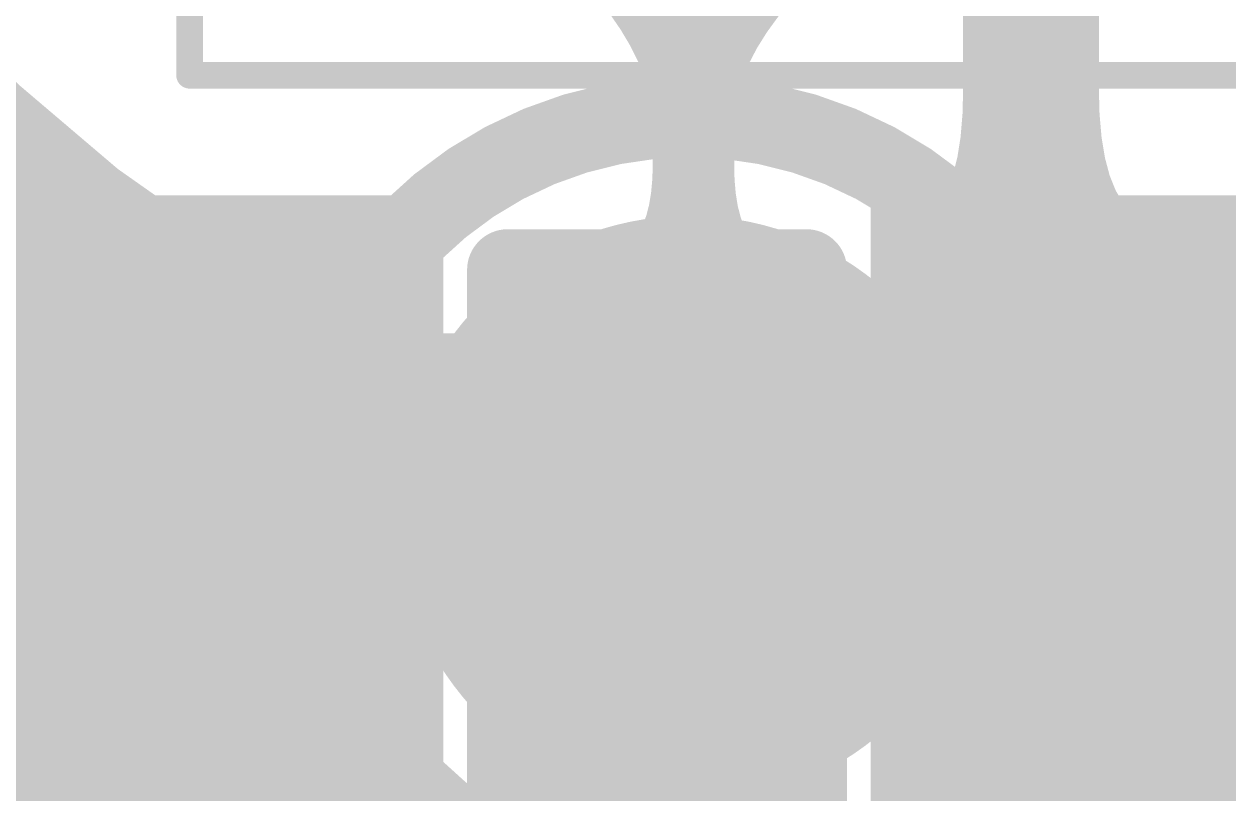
# Model space of a CAD drawing. Header units: inches. Extents: x 0.91 to 3.83, y 2.65 to 3.83.
# Drawn here: x 1.941 to 2.0297, y 2.9441 to 3.0008 of the extents above; entities that cross this region are included whole.
import ezdxf

# ---------------------------------------------------------------- set-up
doc = ezdxf.new("R2010")
doc.units = ezdxf.units.IN
doc.header["$MEASUREMENT"] = 0
for name, color, linetype in [('Bottom 3D Body', 76, 'Continuous'), ('Bottom Layer', 5, 'Continuous'), ('Bottom Overlay', 54, 'Continuous'), ('Bottom Paste', 16, 'Continuous'), ('Bottom Solder', 6, 'Continuous'), ('Mechanical 12', 56, 'Continuous'), ('Top Layer', 1, 'Continuous'), ('Top Overlay', 2, 'Continuous'), ('Top Paste', 8, 'Continuous'), ('Top Solder', 216, 'Continuous')]:
    doc.layers.add(name, color=color, linetype=linetype)
doc.styles.add('Arial', font='', dxfattribs={"height": 0.2})
doc.styles.get('Arial').set_extended_font_data('Arial')

# ---------------------------------------------------------------- blocks, each defined once
blk = doc.blocks.new('R0805_39')
at = {"layer": 'Top Layer'}
for points in [[(0.029528, 0.051181), (0.029528, 0.017716), (-0.029528, 0.017716), (-0.029528, 0.051181)], [(0.029528, -0.017716), (0.029528, -0.051181), (-0.029527, -0.051181), (-0.029527, -0.017716)]]:
    blk.add_hatch(color=1, dxfattribs=at).paths.add_polyline_path(points)
at = {"layer": 'Top Overlay'}
blk.add_hatch(color=2, dxfattribs=at).paths.add_polyline_path([(-0.02595, -0.009001), (0.02605, -0.009001), (0.02605, 0.009999), (-0.02595, 0.009999)])
at = {"layer": 'Top Paste'}
for points in [[(0.029528, 0.051181), (0.029528, 0.017716), (-0.029528, 0.017716), (-0.029528, 0.051181)], [(0.029528, -0.017716), (0.029528, -0.051181), (-0.029527, -0.051181), (-0.029527, -0.017716)]]:
    blk.add_hatch(color=8, dxfattribs=at).paths.add_polyline_path(points)
at = {"layer": 'Top Solder'}
for points in [[(0.031496, 0.05315), (0.031496, 0.015748), (-0.031496, 0.015748), (-0.031496, 0.05315)], [(0.031496, -0.015748), (0.031496, -0.05315), (-0.031496, -0.05315), (-0.031496, -0.015748)]]:
    blk.add_hatch(color=216, dxfattribs=at).paths.add_polyline_path(points)
at = {"layer": 'Top Overlay'}
for points in [[(0.026, 0.011, 0.006, 0.006, 0), (-0.026, 0.011, 0.006, 0.006, 0)], [(0.026, 0.011, 0.006, 0.006, 0), (0.026, -0.011, 0.006, 0.006, 0)], [(0.026, -0.011, 0.006, 0.006, 0), (-0.026, -0.011, 0.006, 0.006, 0)]]:
    blk.add_lwpolyline(points, format="xyseb", dxfattribs=at)
for points in [[(0.0245, 0.011, 0.003, 0.003, 1), (0.0275, 0.011, 0.003, 0.003, 1)], [(0.0245, 0.011, 0.003, 0.003, 1), (0.0275, 0.011, 0.003, 0.003, 1)], [(0.0245, -0.011, 0.003, 0.003, 1), (0.0275, -0.011, 0.003, 0.003, 1)], [(0.0245, -0.011, 0.003, 0.003, 1), (0.0275, -0.011, 0.003, 0.003, 1)]]:
    blk.add_lwpolyline(points, format="xyseb", close=True, dxfattribs=at)
at = {"layer": 'Mechanical 12', "style": 'Arial'}
blk.add_text('R2', height=0.026, dxfattribs=at).set_placement((-0.02166, -0.012996))
blk = doc.blocks.new('TP_B_41')
at = {"layer": 'Bottom Layer'}
h = blk.add_hatch(color=5, dxfattribs=at)
edge = h.paths.add_edge_path()
edge.add_arc((0, 0), 0.019685, 0, 360)
at = {"layer": 'Bottom Paste'}
h = blk.add_hatch(color=16, dxfattribs=at)
edge = h.paths.add_edge_path()
edge.add_arc((0, 0), 0.001685, 0, 360)
at = {"layer": 'Bottom Solder'}
h = blk.add_hatch(color=6, dxfattribs=at)
edge = h.paths.add_edge_path()
edge.add_arc((0, 0), 0.021685, 0, 360)
at = {"layer": 'Bottom Overlay'}
for points in [[(0.029, 0, 0.006, 0.006, 1), (-0.029, 0, 0.006, 0.006, 1)], [(-0.0305, 0, 0.003, 0.003, 1), (-0.0275, 0, 0.003, 0.003, 1)], [(0.0275, 0, 0.003, 0.003, 1), (0.0305, 0, 0.003, 0.003, 1)]]:
    blk.add_lwpolyline(points, format="xyseb", close=True, dxfattribs=at)
at = {"layer": 'Mechanical 12', "style": 'Arial'}
blk.add_text('TP4', height=0.026, rotation=180, dxfattribs=at).set_placement((0.034655, 0.012996))
blk = doc.blocks.new('QFN50P500X500X80_HS_29N_CP2102N_54')
at = {"layer": 'Bottom 3D Body'}
for points in [[(-0.121063, -0.121063, 0.001969, 0.001969, 0), (-0.121063, 0.121063, 0.001969, 0.001969, 0)], [(-0.121063, -0.121063, 0.001969, 0.001969, 0), (0.121063, -0.121063, 0.001969, 0.001969, 0)]]:
    blk.add_lwpolyline(points, format="xyseb", dxfattribs=at)
blk.add_lwpolyline([(-0.121555, -0.121063, 0.000984, 0.000984, 1), (-0.120571, -0.121063, 0.000984, 0.000984, 1)], format="xyseb", close=True, dxfattribs=at)
blk.add_lwpolyline([(-0.121555, -0.121063, 0.000984, 0.000984, 1), (-0.120571, -0.121063, 0.000984, 0.000984, 1)], format="xyseb", close=True, dxfattribs=at)

msp = doc.modelspace()

# ---------------------------------------------------------------- hatches: boundary and pattern name
at = {"layer": 'Bottom Layer'}
for points in [[(1.987282, 2.993534), (1.987216, 2.99461), (1.987019, 2.995713), (1.986691, 2.996845), (1.986232, 2.998004), (1.985641, 2.999191), (1.984919, 3.000406), (1.984066, 3.001648), (1.983081, 3.002919), (1.980719, 3.005544), (2.000006, 3.005149), (1.998728, 3.003893), (1.996577, 3.001435), (1.995703, 3.000234), (1.994963, 2.999051), (1.994358, 2.997886), (1.993887, 2.996739), (1.993551, 2.995611), (1.993349, 2.994501), (1.993282, 2.993409)], [(1.993282, 2.99041), (1.993312, 2.989308), (1.993401, 2.988301), (1.993551, 2.987389), (1.99376, 2.986572), (1.994028, 2.985849), (1.994357, 2.985222), (1.994745, 2.984689), (1.995193, 2.984251), (1.995701, 2.983909), (1.996268, 2.983661), (1.984269, 2.983832), (1.984841, 2.984064), (1.985354, 2.984392), (1.985806, 2.984817), (1.986197, 2.985339), (1.986529, 2.985957), (1.9868, 2.986671), (1.987011, 2.987483), (1.987161, 2.988391), (1.987252, 2.989395), (1.987282, 2.990496)]]:
    msp.add_hatch(color=5, dxfattribs=at).paths.add_polyline_path(points)
at = {"layer": 'Top Layer'}
for points in [[(1.936537, 3.000243), (1.940601, 2.996314), (1.947872, 2.990126), (1.95108, 2.987866), (1.954002, 2.986162), (1.95664, 2.985014), (1.958992, 2.984421), (1.961059, 2.984385), (1.96284, 2.984905), (1.964336, 2.985981), (1.936657, 2.958302), (1.937733, 2.959798), (1.938253, 2.961579), (1.938217, 2.963646), (1.937624, 2.965998), (1.936476, 2.968635), (1.934772, 2.971558), (1.932512, 2.974766), (1.929696, 2.978259), (1.922395, 2.986101)], [(2.020157, 2.996101), (2.020208, 2.994183), (2.020357, 2.992467), (2.020608, 2.990952), (2.020958, 2.989638), (2.021408, 2.988526), (2.021958, 2.987614), (2.022607, 2.986904), (2.023357, 2.986395), (2.024208, 2.986087), (2.025158, 2.985981), (2.005435, 2.986101), (2.006332, 2.986201), (2.007135, 2.986501), (2.007843, 2.987001), (2.008457, 2.987701), (2.008977, 2.988601), (2.009402, 2.989701), (2.009733, 2.991001), (2.009969, 2.992501), (2.01011, 2.994201), (2.010158, 2.996101)]]:
    msp.add_hatch(color=1, dxfattribs=at).paths.add_polyline_path(points)

# ---------------------------------------------------------------- linework, layer by layer
at = {"layer": 'Bottom Layer'}
for points in [[(1.990282, 2.965282, 0.006, 0.006, 0), (1.990282, 3.014903, 0.006, 0.006, 0)], [(1.99, 2.965, 0.006, 0.006, 0), (1.990282, 2.965282, 0.006, 0.006, 0)]]:
    msp.add_lwpolyline(points, format="xyseb", dxfattribs=at)
for points in [[(1.9885, 2.965, 0.003, 0.003, 1), (1.9915, 2.965, 0.003, 0.003, 1)], [(1.988782, 2.965282, 0.003, 0.003, 1), (1.991782, 2.965282, 0.003, 0.003, 1)], [(1.988782, 2.965282, 0.003, 0.003, 1), (1.991782, 2.965282, 0.003, 0.003, 1)]]:
    msp.add_lwpolyline(points, format="xyseb", close=True, dxfattribs=at)
at = {"layer": 'Top Layer'}
for points in [[(2.015157, 2.976378, 0.01, 0.01, 0), (2.015157, 3.026575, 0.01, 0.01, 0)], [(1.922638, 3, 0.02, 0.02, 0), (1.95315, 2.969488, 0.02, 0.02, 0)], [(2.015157, 2.976378, 0.01, 0.01, 0), (2.022638, 2.968898, 0.01, 0.01, 0)], [(1.95315, 2.956693, 0.02, 0.02, 0), (1.95315, 2.969488, 0.02, 0.02, 0)], [(2.022638, 2.883465, 0.01, 0.01, 0), (2.022638, 2.968898, 0.01, 0.01, 0)]]:
    msp.add_lwpolyline(points, format="xyseb", dxfattribs=at)
for points in [[(2.012657, 2.976378, 0.005, 0.005, 1), (2.017657, 2.976378, 0.005, 0.005, 1)], [(2.012657, 2.976378, 0.005, 0.005, 1), (2.017657, 2.976378, 0.005, 0.005, 1)], [(1.94815, 2.969488, 0.01, 0.01, 1), (1.95815, 2.969488, 0.01, 0.01, 1)], [(1.94815, 2.969488, 0.01, 0.01, 1), (1.95815, 2.969488, 0.01, 0.01, 1)], [(2.020138, 2.968898, 0.005, 0.005, 1), (2.025138, 2.968898, 0.005, 0.005, 1)], [(2.020138, 2.968898, 0.005, 0.005, 1), (2.025138, 2.968898, 0.005, 0.005, 1)], [(1.94815, 2.956693, 0.01, 0.01, 1), (1.95815, 2.956693, 0.01, 0.01, 1)]]:
    msp.add_lwpolyline(points, format="xyseb", close=True, dxfattribs=at)

# ---------------------------------------------------------------- block references
msp.add_blockref('QFN50P500X500X80_HS_29N_CP2102N_54', (2.074213, 3.11811))
for name, p, rotation in [('TP_B_41', (1.99, 2.965), 180), ('R0805_39', (1.987599, 2.956693), 90)]:
    msp.add_blockref(name, p, dxfattribs=dict(rotation=rotation))

doc.saveas('drawing.dxf')
